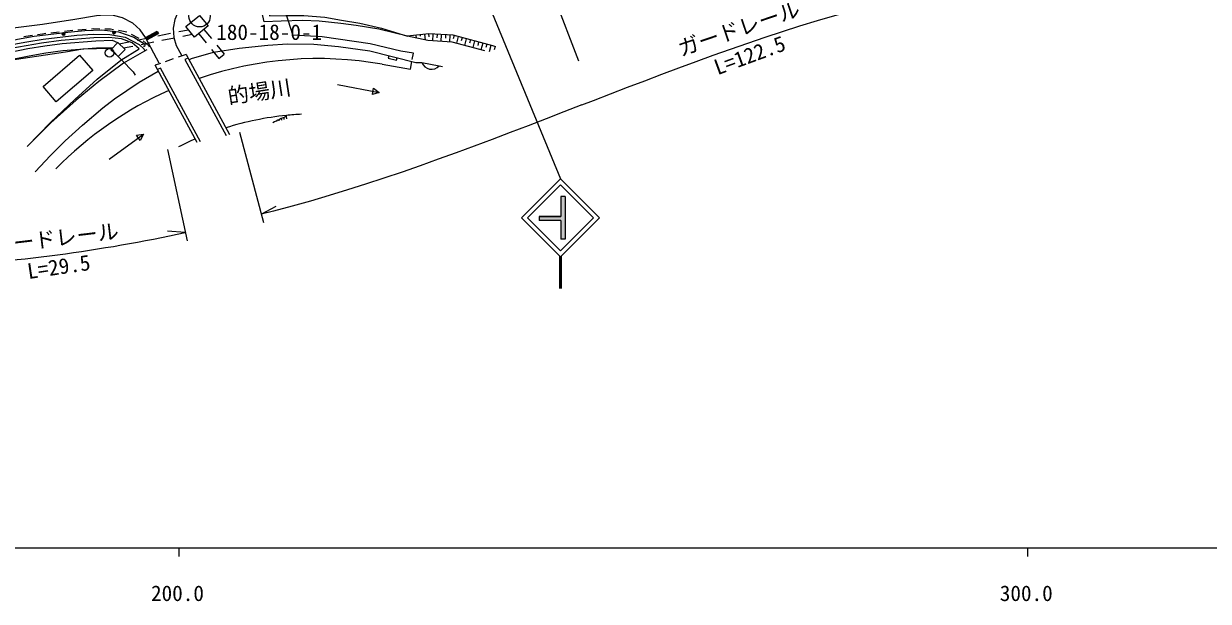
# Model space of a CAD drawing. Units: millimetres at full size, sheet at 1:1000; details may follow other scales. Extents: x 40000 to 680000, y 20000 to 380000.
# Drawn here: x 249726 to 389292, y 198715 to 266722 of the extents above; entities that cross this region are included whole.
import ezdxf
from ezdxf.enums import TextEntityAlignment as Align

# ---------------------------------------------------------------- set-up
doc = ezdxf.new("R2010")
doc.units = ezdxf.units.MM
doc.header["$LTSCALE"] = 1000
for name, color, linetype, lineweight in [('D-STR-STR7', 7, 'Continuous', 13), ('M-BGD', 7, 'Continuous', 13), ('M-BMK-ROW', 30, 'Continuous', 13), ('M-BMK-SRVR', 3, 'Continuous', 13), ('M-STR-HTXT', 7, 'Continuous', 13), ('M-STR-STR1', 1, 'Continuous', 13), ('M-STR-STRC', 7, 'Continuous', 13), ('M-TTL-BAND', 7, 'Continuous', 25)]:
    doc.layers.add(name, color=color, linetype=linetype, lineweight=lineweight)
doc.styles.add('ＭＳ ゴシック', font='')
doc.styles.get('ＭＳ ゴシック').set_extended_font_data('MS Gothic')

msp = doc.modelspace()

# ---------------------------------------------------------------- hatches: boundary and pattern name
at = {"layer": 'M-STR-STRC'}
for points in [[(265471, 265832), (264089, 265092), (264230, 264828), (265613, 265568)], [(313517, 241345), (313519, 246394), (313019, 246394), (313018, 244033), (310453, 244034), (310453, 243534), (313018, 243533), (313017, 241345)], [(312861, 239360), (312961, 239259), (313061, 239360), (313063, 235536), (312863, 235536)]]:
    msp.add_hatch(color=256, dxfattribs=at).paths.add_polyline_path(points)

# ---------------------------------------------------------------- linework, layer by layer
at = {"layer": 'D-STR-STR7', "color": 253}
for p, q in [((292155, 263086), (292152, 263086)), ((291952, 261954), (291952, 261954)), ((295310, 261360), (295474, 262287))]:
    msp.add_line(p, q, dxfattribs=at)
at = {"layer": 'D-STR-STR7'}
for p, q in [((291952, 261954), (295310, 261360)), ((279834, 255284), (279819, 255427)), ((280127, 255369), (280107, 255562)), ((280420, 255455), (280395, 255694)), ((280683, 255823), (280673, 255923)), ((280712, 255541), (280683, 255823)), ((279248, 255114), (279245, 255148)), ((279541, 255199), (279532, 255289)), ((251076, 249296), (252872, 251215))]:
    msp.add_line(p, q, dxfattribs=at)
for centre, radius, start, end in [((284422, 219364), 43251, 79.97416, 108.92125), ((284422, 219364), 43250, 114.01569, 135.61315), ((284422, 219364), 36750, 95.855, 107.21805), ((294430, 224659), 34062, 113.80231, 116.79294), ((284314, 220564), 35545, 93.01517, 95.87928), ((284573, 219145), 37016, 113.31108, 116.62479)]:
    msp.add_arc(centre, radius, start, end, dxfattribs=at)
at = {"layer": 'M-BGD'}
for p, q in [((306146, 285710), (315075, 262359)), ((249759, 265201), (249968, 265240)), ((249968, 265240), (250746, 265360)), ((251339, 265452), (251945, 265545)), ((251945, 265545), (252329, 265589)), ((252925, 265658), (253919, 265773)), ((254515, 265841), (255508, 265956)), ((256105, 266016), (257103, 266083)), ((257702, 266124), (257920, 266139)), ((257920, 266139), (258701, 266132)), ((259301, 266126), (259940, 266121)), ((259940, 266121), (260295, 266055)), ((260885, 265945), (261868, 265763)), ((262401, 265491), (263283, 265020)), ((265540, 265291), (267010, 265589)), ((267990, 265788), (269129, 266019)), ((268471, 265273), (269558, 265493)), ((270345, 265546), (271214, 264472)), ((270968, 266049), (271836, 264974)), ((295941, 265366), (295977, 265031)), ((296438, 265419), (296456, 265251)), ((296935, 265472), (297007, 264802)), ((297433, 265524), (297468, 265190)), ((297932, 265497), (297886, 264698)), ((298431, 265468), (298408, 265069)), ((298930, 265439), (298884, 264641)), ((299429, 265411), (299406, 265011)), ((299928, 265382), (299882, 264583)), ((300425, 265335), (300321, 264949)), ((300908, 265205), (300700, 264432)), ((260147, 264777), (260782, 264501)), ((260970, 264365), (262109, 264596)), ((261504, 263862), (262591, 264082)), ((263089, 264795), (264560, 265093)), ((263571, 264280), (265041, 264578)), ((263793, 264710), (264455, 264105)), ((264455, 264105), (264499, 264012)), ((266021, 264777), (267491, 265074)), ((272464, 264196), (273333, 263122)), ((301390, 265076), (301287, 264689)), ((301873, 264946), (301666, 264173)), ((302356, 264816), (302253, 264430)), ((302839, 264687), (302632, 263913)), ((303322, 264557), (303218, 264170)), ((303805, 264428), (303597, 263653)), ((304288, 264298), (304184, 263911)), ((304771, 264169), (304566, 263407)), ((305254, 264039), (305152, 263658)), ((267343, 262572), (266400, 262241)), ((268853, 263102), (267909, 262770)), ((269109, 262657), (268728, 262520)), ((268728, 262520), (273573, 253573)), ((268853, 263102), (269109, 262657)), ((271842, 263694), (272710, 262619)), ((272710, 262619), (273333, 263122)), ((292738, 262959), (292665, 262668)), ((292665, 262668), (293635, 262426)), ((293635, 262426), (293708, 262717)), ((265833, 262042), (265235, 261832)), ((265479, 261346), (265235, 261832)), ((265859, 261484), (265479, 261346)), ((270548, 252828), (265859, 261484)), ((286700, 259574), (291610, 258632)), ((290803, 258405), (290944, 259141)), ((291610, 258632), (290803, 258405)), ((290944, 259141), (291610, 258632)), ((259803, 250780), (263844, 253725)), ((263017, 253586), (263844, 253725)), ((263458, 252980), (263017, 253586)), ((263844, 253725), (263458, 252980))]:
    msp.add_line(p, q, dxfattribs=at)
for points in [[(294947, 265260), (291580, 266075), (288913, 266517), (287082, 266766), (284551, 267008), (282622, 267085), (280066, 267017), (278055, 266938), (277326, 270274)], [(278235, 269585), (278696, 267668), (280781, 267708), (282737, 267696), (285188, 267486), (287182, 267147), (289337, 266795), (291862, 266195), (294947, 265260)], [(237151, 256672), (237370, 256999), (238407, 258606), (239599, 260114), (240992, 261388), (242614, 262392), (244379, 263173), (246218, 263800), (248129, 264239), (250077, 264599), (252032, 264901), (255982, 265356), (257939, 265488), (259877, 265471), (261689, 265135), (263316, 264265), (263921, 263713), (263999, 263546)], [(305344, 264015), (305015, 264101), (300337, 265358), (297441, 265525), (294947, 265260)], [(304054, 263531), (300209, 264564), (297331, 264730), (294947, 265260)], [(263327, 263761), (262514, 264467), (261262, 264930), (259772, 265095), (257984, 265071), (254129, 264750), (251806, 264420), (248194, 263788), (246004, 263288), (243841, 262495), (242097, 261527), (240454, 260305), (239557, 259416), (238612, 258165), (237721, 256828), (237625, 256543)], [(239850, 259141), (240551, 259842), (242187, 261130), (243140, 261712), (244209, 262246), (245188, 262605), (246176, 262937), (247200, 263186), (250212, 263785), (252198, 264134), (254249, 264385), (258244, 264706), (260147, 264777)], [(240486, 258590), (241109, 259212), (242668, 260439), (243547, 260977), (244542, 261474), (245467, 261812), (246409, 262129), (247381, 262366), (250367, 262959), (252322, 263303), (254334, 263549), (258293, 263868), (260252, 263940)], [(269214, 262481), (269495, 262611), (272099, 263382), (275112, 263858), (278501, 264198), (280826, 264345), (283915, 264331), (286817, 264057), (290513, 263512), (295932, 262164)], [(250135, 252269), (252876, 255077), (255757, 257805), (258384, 260196), (261154, 262438), (263327, 263761)], [(264229, 263638), (261493, 262060), (258589, 259932), (255891, 257701), (252910, 255053), (250135, 252269)], [(252872, 251215), (254595, 252918), (256660, 254790), (259065, 256832), (260434, 257866), (263335, 259837), (265583, 261130)], [(295932, 262164), (296643, 262161), (298688, 261775), (299053, 261679)]]:
    msp.add_lwpolyline(points, dxfattribs=at)
for points in [[(271465, 266457), (269848, 265138), (268840, 266374), (270457, 267693)], [(259992, 263664), (260802, 264524), (261672, 263703), (260861, 262844)], [(253566, 257521), (252007, 259335), (256304, 263029), (257864, 261215)]]:
    msp.add_lwpolyline(points, close=True, dxfattribs=at)
msp.add_circle((259833, 263286), 500, dxfattribs=at)
msp.add_arc((297777, 262560), 1202, 199.3593, 319.22537, dxfattribs=at)
at = {"layer": 'M-BMK-ROW'}
for points in [[(295514, 262511), (295642, 263234), (294164, 263495), (290545, 264353), (284893, 265165), (281441, 265371), (281270, 265907), (280341, 268827), (284403, 270173), (288420, 271503), (290349, 272181), (307345, 278635), (316701, 282171), (317480, 282216), (325962, 285368), (335134, 288623), (344345, 291431), (355522, 294119), (363114, 295406), (372758, 296654), (373562, 296724), (382552, 297512), (386007, 297738), (387485, 297185)], [(235563, 247783), (236459, 250340), (237405, 254366), (239617, 257330), (242966, 260573), (243443, 261004), (243761, 260504), (244382, 260896), (245100, 261350), (247308, 262304), (254635, 263409), (256694, 263753), (259931, 263829), (262643, 261039), (262857, 260676)]]:
    msp.add_lwpolyline(points, dxfattribs=at)
at = {"layer": 'M-BMK-SRVR'}
msp.add_circle((270450, 267592), 1250, dxfattribs=at)
at = {"layer": 'M-STR-HTXT'}
for p, q in [((300351, 279059), (312964, 248452)), ((315483, 257162), (316861, 257689)), ((275153, 253944), (277978, 243313)), ((266656, 251904), (268970, 241150)), ((277721, 244280), (279465, 245232)), ((268759, 242127), (266678, 242293))]:
    msp.add_line(p, q, dxfattribs=at)
for points in [[(316861, 257689), (318871, 258462), (320882, 259234), (322895, 260002), (324909, 260765), (326926, 261520), (328947, 262267), (330971, 263003), (333000, 263727), (335034, 264436), (337074, 265129), (339119, 265804), (341171, 266459), (343230, 267092), (345296, 267702), (347370, 268286), (349451, 268842), (351182, 269282)], [(315483, 257162), (313375, 256344), (311267, 255527), (309158, 254714), (307046, 253906), (304933, 253105), (302816, 252312), (300695, 251530), (298569, 250759), (296439, 250002), (294304, 249261), (292162, 248536), (290015, 247831), (287860, 247146), (285699, 246484), (283530, 245845), (281354, 245234), (279170, 244650), (277721, 244280)]]:
    msp.add_lwpolyline(points, dxfattribs=at)
msp.add_arc((228800, 427878), 190000, 272.91767, 282.14066, dxfattribs=at)
at = {"layer": 'M-STR-STR1'}
for p, q in [((269109, 262657), (273973, 253676)), ((270145, 252732), (265479, 261346))]:
    msp.add_line(p, q, dxfattribs=at)
at = {"layer": 'M-STR-STRC'}
for p, q in [((264230, 264828), (265613, 265568)), ((265692, 262083), (264089, 265092)), ((312964, 248452), (308367, 243857)), ((317559, 243854), (312964, 248452)), ((312964, 247744), (309074, 243857)), ((316852, 243854), (312964, 247744)), ((313019, 246394), (313018, 244033)), ((313519, 246394), (313019, 246394)), ((313519, 246394), (313517, 241345)), ((308367, 243857), (312961, 239259)), ((309074, 243857), (312961, 239966)), ((310453, 244034), (310453, 243534)), ((310453, 244034), (313018, 244033)), ((313018, 244033), (310453, 244034)), ((313018, 243533), (310453, 243534)), ((312961, 239966), (316852, 243854)), ((312961, 239259), (317559, 243854)), ((313018, 243533), (313017, 241345)), ((313517, 241345), (313017, 241345)), ((312861, 239360), (312863, 235536)), ((312961, 239259), (312963, 235536)), ((313061, 239360), (313063, 235536))]:
    msp.add_line(p, q, dxfattribs=at)
for points in [[(270513, 270248), (269544, 269804), (268617, 269094), (267979, 268222), (267537, 267232), (267348, 266206), (267422, 265113), (267708, 264170), (268311, 263004)], [(264089, 265092), (263440, 266011), (262571, 266799), (261372, 267431), (260308, 267693), (259239, 267747), (258286, 267634), (255758, 267198), (251955, 266618), (247243, 266057), (245122, 265785), (243318, 265347), (241798, 264716), (240322, 263754), (238961, 262496), (237844, 261120), (236626, 259063), (235735, 256986), (234567, 253043), (233530, 248818), (233350, 247963)], [(234100, 247984), (234248, 248655), (235229, 252534), (235822, 254439), (236529, 256294), (237455, 258054), (238601, 259665), (239958, 261113), (241564, 262318), (243288, 263225), (245153, 263941), (247062, 264477), (249008, 264917), (250971, 265255), (254944, 265742), (256949, 265940), (258923, 265997), (260908, 265774), (262721, 265135), (263977, 264357)], [(264089, 265092), (265471, 265832), (265613, 265568)], [(313019, 246394), (313018, 244033), (310453, 244034)]]:
    msp.add_lwpolyline(points, dxfattribs=at)
for centre in [(254416, 265564), (260366, 265722)]:
    msp.add_circle(centre, 100, dxfattribs=at)
for centre, radius, start, end in [((254416, 265564), 188, 150.12265, 43.86244), ((254416, 265564), 150, 138.40217, 55.58292), ((254416, 265564), 112, 96.99255, 96.99253), ((260366, 265722), 188, 136.71828, 30.45807), ((260366, 265722), 150, 124.9978, 42.17855), ((260366, 265722), 112, 83.5882, 83.58815), ((263898, 264229), 150, 238.20984, 58.20984)]:
    msp.add_arc(centre, radius, start, end, dxfattribs=at)
at = {"layer": 'M-TTL-BAND'}
for p, q in [((40000, 205000), (579000, 205000)), ((268000, 205000), (268000, 204000)), ((368000, 205000), (368000, 204000))]:
    msp.add_line(p, q, dxfattribs=at)

# ---------------------------------------------------------------- texts
at = {"layer": 'M-BGD', "color": 3, "style": 'ＭＳ ゴシック'}
msp.add_text('180-18-0-1', height=1833, dxfattribs=at).set_placement((272412, 264262), align=Align.BOTTOM_LEFT)
at = {"layer": 'M-BGD', "style": 'ＭＳ ゴシック'}
msp.add_text('的場川', height=1833, rotation=8.659, dxfattribs=at).set_placement((273994, 256701), align=Align.BOTTOM_LEFT)
at = {"layer": 'M-STR-HTXT', "style": 'ＭＳ ゴシック'}
for rotation, p in [(18.884, (334449, 264761)), (6.797, (253637, 240012))]:
    msp.add_text('ガードレール', height=1833, rotation=rotation, dxfattribs=at).set_placement(p, align=Align.BOTTOM_CENTER)
for s, rotation, p in [('L=122.5', 20.153, (334943, 263874)), ('L=29.5', 8.396, (253720, 239015))]:
    msp.add_text(s, height=1833, rotation=rotation, dxfattribs=at).set_placement(p, align=Align.TOP_CENTER)
at = {"layer": 'M-TTL-BAND', "style": 'ＭＳ ゴシック'}
for s, p in [('200.0', (267844, 198195)), ('300.0', (367844, 198195))]:
    msp.add_text(s, height=1833, dxfattribs=at).set_placement(p, align=Align.BOTTOM_CENTER)

doc.saveas('drawing.dxf')
